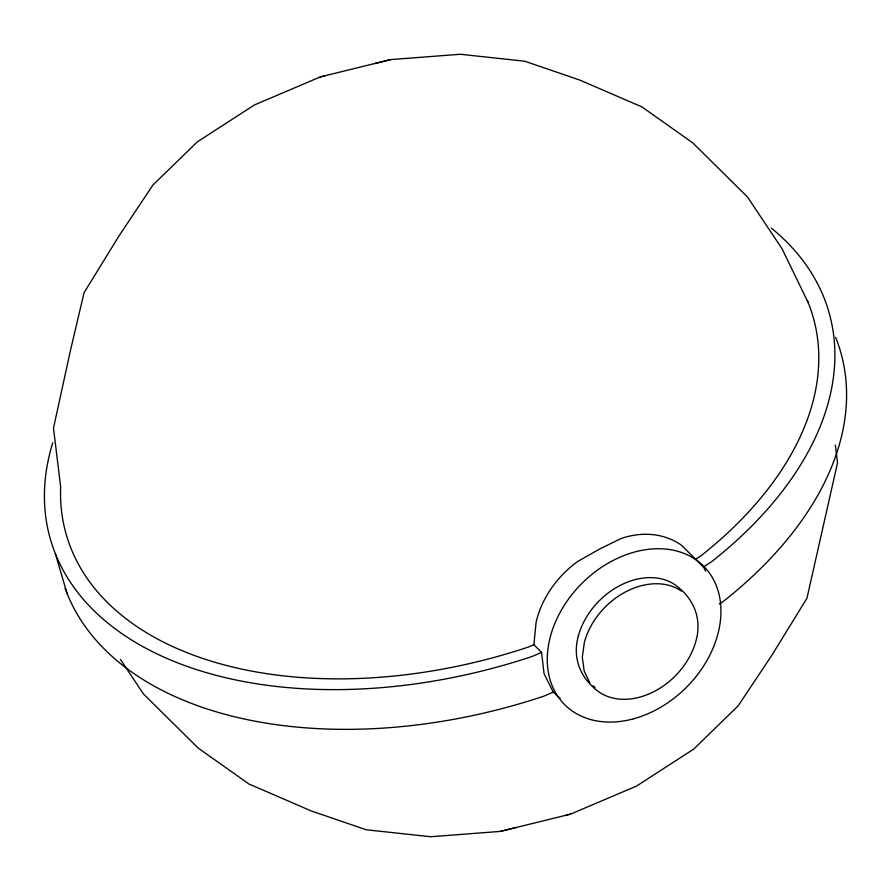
<?xml version="1.0" encoding="UTF-8"?>
<svg xmlns="http://www.w3.org/2000/svg" width="891" height="891" viewBox="0 0 891 891"><rect width="100%" height="100%" fill="white"/><g stroke="black" fill="none" stroke-linecap="round" stroke-linejoin="round"><path stroke-width="1.34" d="M65.088 588.216A405.483 247.965 -16.4 0 0 543.633 696.25L553.278 692.151L544.067 673.719L541.583 652.435L533.898 644.694L536.092 622.208A96.662 82.15 -37 0 1 577.758 561.43L600.1 548.767L621.25 538.454A96.662 75.935 -60.6 0 1 681.648 545.348L703.801 567.433L705.594 571.187M695.693 559.27L700.649 556.062A388.966 237.864 -16.4 0 0 807.291 300.378M703.378 567.01L711.742 561.608A405.483 247.965 -16.4 0 0 771.383 228.141M719.249 604.02L723.425 601.325A405.483 247.965 -16.4 0 0 835.658 337.366M808.315 302.873L782.053 248.767L747.493 196.989L692.764 142.883L641.932 106.92L579.685 80.034L524.821 61.234L460.313 54.262L390.581 59.608L320.359 76.893L254.447 104.938L197.334 141.847L152.896 185.094L119.227 235.592L84.055 292.716L70.534 350.107L53.482 428.114L60.655 486.909A388.966 237.864 -16.4 0 0 528.185 647.122L533.898 644.694M541.583 652.435L531.938 656.533A405.483 247.965 -16.4 0 1 52.769 442.649M120.463 659.496L143.507 694.011L198.236 748.117L249.068 784.08L311.315 810.966L366.179 829.766L430.687 836.738L500.419 831.392L570.641 814.107L636.553 786.062L693.666 749.153L738.104 705.906L771.773 655.408L806.945 598.284L837.518 462.886L835.357 445.11M374.576 63.606L390.581 59.608M500.419 831.392L516.424 827.394M320.359 76.893L324.925 75.835M566.075 815.165L570.641 814.107M553.233 691.951L558 696.662A96.662 66.847 -31.3 0 0 560.227 698.11M589.864 682.94L584.173 671.101L582.302 657.246L584.373 642.322A65.399 49.128 -44.8 0 1 681.403 591.089M55.342 553.634L67.025 593.35M595.077 687.239A65.399 49.128 -44.8 0 1 592.905 685.836M578.292 636.196C572.1 658.215 580.642 678.742 598.986 691.962A65.399 49.128 -44.8 0 0 696.016 640.729C702.208 618.71 693.666 598.184 675.322 584.964A65.399 49.128 -44.8 0 0 578.292 636.196M633.534 718.803A98.099 73.697 -44.8 0 0 709.604 573.269A98.099 73.697 -44.8 0 0 559.192 614.122A98.099 73.697 -44.8 0 0 633.534 718.803"/></g></svg>
